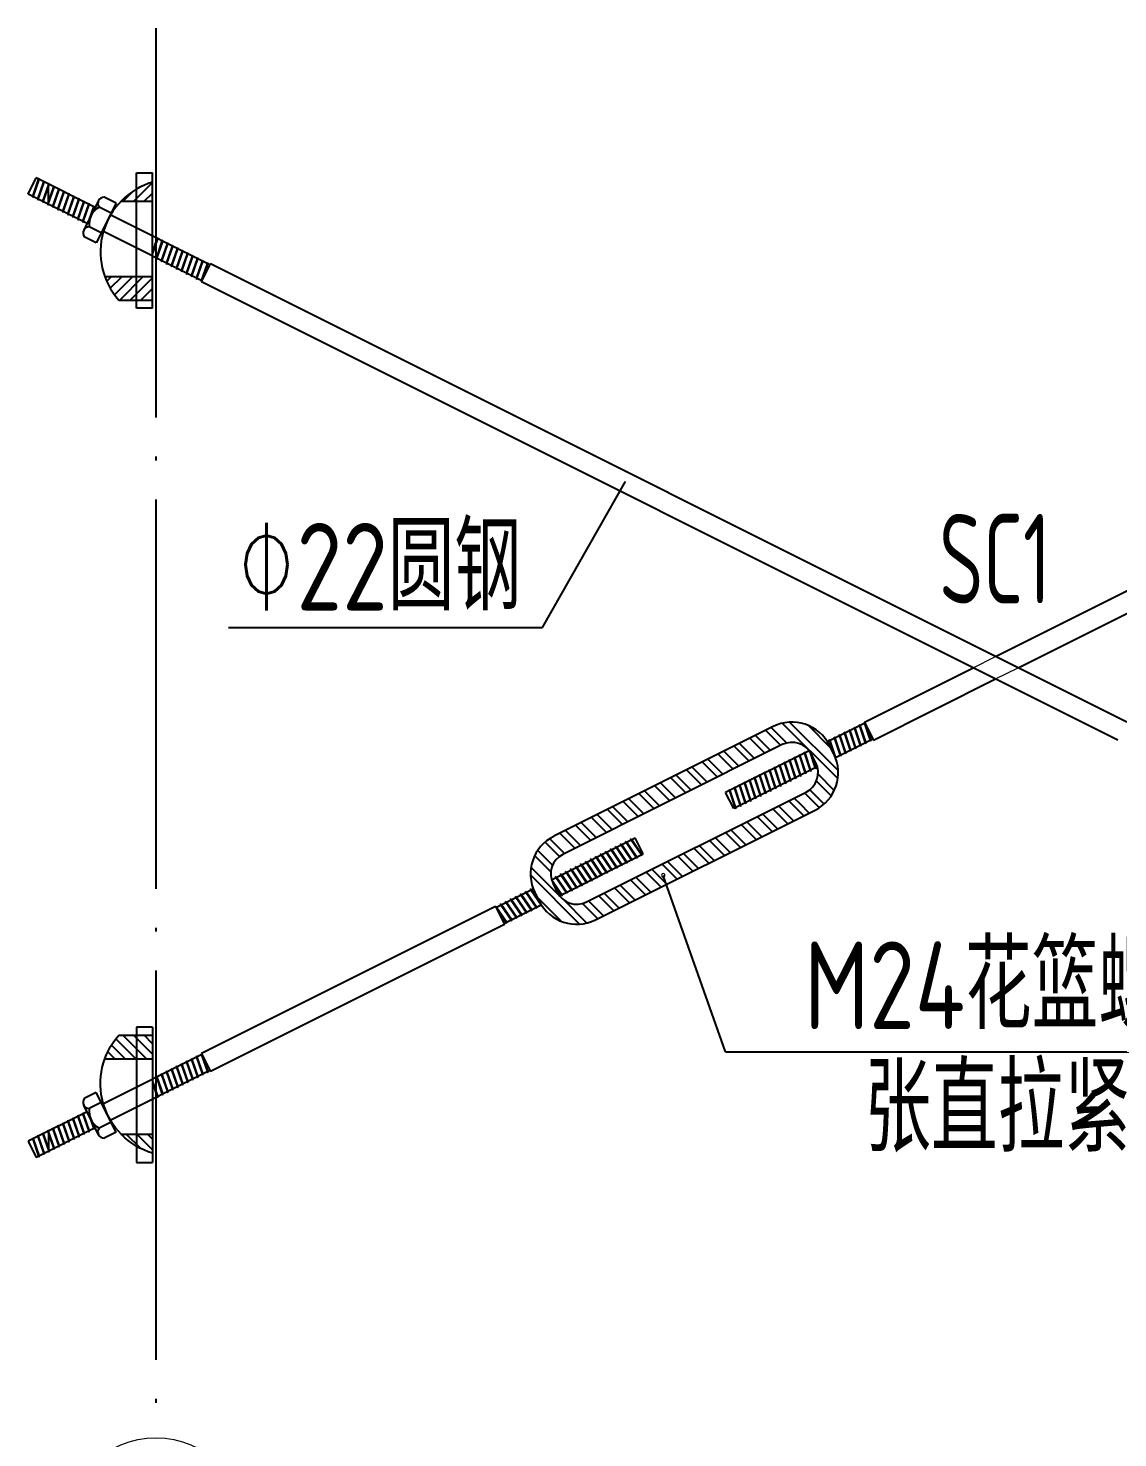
# Model space of a CAD drawing. Extents: x 8844666 to 9156203, y 1662182 to 2655606.
# Drawn here: x 8918273 to 8923869, y 2090227 to 2097467 of the extents above; entities that cross this region are included whole.
import ezdxf
from ezdxf.enums import TextEntityAlignment as Align

# ---------------------------------------------------------------- set-up
doc = ezdxf.new("R2010")
doc.units = 0
doc.header["$LTSCALE"] = 1000
doc.header["$MEASUREMENT"] = 0
for name, pattern in [('CONTINUOUS1', [0]), ('DASHED', [0.75, 0.5, -0.25]), ('DOTE', [2.42, 2, -0.2, 0.02, -0.2])]:
    doc.linetypes.add(name, pattern=pattern)
for name, color, linetype in [('003_THICK', 7, 'CONTINUOUS1'), ('DOTE', 8, 'DOTE'), ('LAYER4', 4, 'CONTINUOUS'), ('PUB_TEXT', 7, 'CONTINUOUS'), ('THIN', 7, 'CONTINUOUS'), ('刚架', 2, 'CONTINUOUS'), ('填充', 8, 'CONTINUOUS'), ('支撑', 4, 'CONTINUOUS'), ('板', 4, 'CONTINUOUS')]:
    doc.layers.add(name, color=color, linetype=linetype)
doc.layers.add('Z-详图标注', color=3, linetype='CONTINUOUS', lineweight=18)
doc.layers.add('标注', color=4, linetype='CONTINUOUS', lineweight=20)
doc.styles.add('TSSD_DIMENSION', font='atssdeng.shx', dxfattribs={"width": 0.7, "bigfont": 'atssdchn.shx'})
doc.styles.add('TSSD_Label', font='Tssdeng.shx', dxfattribs={"width": 0.7, "bigfont": 'hztxt.shx'})

# ---------------------------------------------------------------- blocks, each defined once
blk = doc.blocks.new('*X18')
at = {"layer": '填充', "linetype": 'Continuous'}
for p, q in [((15636226.4, -855728), (15636155, -855656.6)), ((15636253.1, -855712.5), (15636179.3, -855638.7)), ((15636183.7, -855804.6), (15636103.4, -855724.3)), ((15636192.3, -855771.1), (15636118.8, -855697.6)), ((15636328.2, -856068.5), (15636082.4, -855822.6)), ((15636227.1, -855925.2), (15636084.7, -855782.8)), ((15636235.7, -856053.1), (15636115.4, -855932.7)), ((15636364.4, -856062.4), (15636245, -855943.1)), ((15636420, -856040.9), (15636342.9, -855963.8)), ((15636448.1, -856026.8), (15636372.6, -855951.3))]:
    blk.add_line(p, q, dxfattribs=at)
blk = doc.blocks.new('*X19')
at = {"layer": '填充', "linetype": 'Continuous'}
for p, q in [((15637338.7, -855169.7), (15637263.2, -855094.3)), ((15637369, -855157.9), (15637291.4, -855080.2)), ((15637624.7, -855336.5), (15637347.6, -855059.3)), ((15637626.7, -855296.2), (15637384.6, -855054.1)), ((15637590.9, -855183.3), (15637477.5, -855069.9)), ((15637287.3, -855195.5), (15637275.3, -855183.5)), ((15637607.2, -855396.1), (15637526, -855314.8)), ((15637555.9, -855464.1), (15637484.4, -855392.6)), ((15637592.3, -855423.4), (15637517.8, -855348.9)), ((15637482.2, -855509.7), (15637438.3, -855465.8)), ((15637532, -855482.4), (15637458.2, -855408.6))]:
    blk.add_line(p, q, dxfattribs=at)
blk = doc.blocks.new('*X20')
at = {"layer": '填充', "linetype": 'Continuous'}
for p, q in [((15637179.6, -855249.3), (15637104.1, -855173.8)), ((15637207.7, -855235.2), (15637132.3, -855159.8)), ((15637259.1, -855209.5), (15637183.7, -855134.1)), ((15637275.3, -855183.5), (15637211.8, -855120)), ((15637020.5, -855328.8), (15636945, -855253.4)), ((15637048.6, -855314.8), (15636973.2, -855239.3)), ((15637100, -855289.1), (15637024.6, -855213.6)), ((15637128.2, -855275), (15637052.7, -855199.5)), ((15636889.5, -855394.3), (15636814.1, -855318.9)), ((15636941, -855368.6), (15636865.5, -855293.2)), ((15636969.1, -855354.6), (15636893.6, -855279.1)), ((15636730.4, -855473.9), (15636655, -855398.4)), ((15636781.9, -855448.2), (15636706.4, -855372.7)), ((15636810, -855434.1), (15636734.5, -855358.6)), ((15636861.4, -855408.4), (15636785.9, -855332.9)), ((15636622.8, -855527.7), (15636547.3, -855452.3)), ((15636650.9, -855513.7), (15636575.4, -855438.2)), ((15636702.3, -855487.9), (15636626.8, -855412.5)), ((15637454.1, -855523.8), (15637378.6, -855448.3)), ((15637438.3, -855465.8), (15637406.8, -855434.3)), ((15636463.7, -855607.3), (15636388.2, -855531.8)), ((15636491.8, -855593.2), (15636416.3, -855517.7)), ((15636543.2, -855567.5), (15636467.7, -855492)), ((15636571.3, -855553.4), (15636495.9, -855478)), ((15637295, -855603.3), (15637219.5, -855527.9)), ((15637323.1, -855589.3), (15637247.7, -855513.8)), ((15637374.5, -855563.6), (15637299.1, -855488.1)), ((15637402.7, -855549.5), (15637327.2, -855474)), ((15636304.6, -855686.8), (15636229.1, -855611.4)), ((15636332.7, -855672.8), (15636257.2, -855597.3)), ((15636384.1, -855647), (15636308.6, -855571.6)), ((15636412.2, -855633), (15636336.8, -855557.5)), ((15637135.9, -855682.9), (15637060.4, -855607.4)), ((15637164, -855668.8), (15637088.6, -855593.4)), ((15637215.4, -855643.1), (15637140, -855567.7)), ((15637243.6, -855629.1), (15637168.1, -855553.6)), ((15637004.9, -855748.4), (15636929.5, -855672.9)), ((15637056.3, -855722.7), (15636980.9, -855647.2)), ((15637084.5, -855708.6), (15637009, -855633.1)), ((15636845.8, -855827.9), (15636770.4, -855752.5)), ((15636897.2, -855802.2), (15636821.8, -855726.7)), ((15636925.4, -855788.2), (15636849.9, -855712.7)), ((15636976.8, -855762.4), (15636901.3, -855687)), ((15636738.2, -855881.8), (15636662.7, -855806.3)), ((15636766.3, -855867.7), (15636690.8, -855792.2)), ((15636817.7, -855842), (15636742.2, -855766.5)), ((15636579.1, -855961.3), (15636503.6, -855885.8)), ((15636607.2, -855947.3), (15636531.7, -855871.8)), ((15636658.6, -855921.5), (15636583.1, -855846.1)), ((15636686.7, -855907.5), (15636611.3, -855832)), ((15636499.5, -856001.1), (15636424, -855925.6)), ((15636527.6, -855987), (15636452.2, -855911.6))]:
    blk.add_line(p, q, dxfattribs=at)
blk = doc.blocks.new('A$C3B5F1999')
at = {"layer": '板', "lineweight": -3}
h = blk.add_hatch(dxfattribs=at)
h.set_pattern_fill('ANSI31', color=256, scale=11.25, style=0)
h.set_pattern_definition([(225, (1544786.093, 1161578.04), (25.25697034, -25.25697034), [])])
h.paths.add_polyline_path([(227.3, 494.1, 0.095394), (160.5, 606.6), (0, 606.6), (0, 494.1)])
h.paths.add_polyline_path([(0, 135.7), (0, 44.9, 0.128822), (150.1, 135.7)])
for p, q in [((0, 645.3), (76.8, 645.3)), ((0, 645.3), (0, 0)), ((160.5, 606.6), (0, 606.6)), ((160.5, 606.6), (0, 606.6)), ((76.8, 645.3), (76.8, 0)), ((227.3, 494.1), (0, 494.1)), ((150.1, 135.7), (0, 135.7)), ((76.8, 0), (0, 0))]:
    blk.add_line(p, q, dxfattribs=at)
blk.add_arc((-98.2, 376.8), 346.1, 286.4909, 41.61835, dxfattribs=at)

msp = doc.modelspace()

# ---------------------------------------------------------------- linework, layer by layer
at = {"layer": '003_THICK'}
for p, q in [((8918724.7, 2096568.1), (8918623, 2096364.8)), ((8918724.7, 2091797), (8918623, 2092000.3))]:
    msp.add_line(p, q, dxfattribs=at)
at = {"layer": 'DOTE'}
msp.add_line((8918929.1, 2097466.8), (8918929.1, 2090227.2), dxfattribs=at)
at = {"layer": 'LAYER4'}
for p, q in [((8922099.8, 2093880), (8920972.4, 2093316.3)), ((8922146.1, 2093787.4), (8921018.7, 2093223.7)), ((8922318.3, 2093693.7), (8922296.5, 2093737.2)), ((8922410.9, 2093740), (8922389.1, 2093783.5)), ((8921140.8, 2092979.6), (8922268.2, 2093543.2)), ((8921187.1, 2092887), (8922314.5, 2093450.7)), ((8920968.6, 2093073.3), (8920990.4, 2093029.7)), ((8920876, 2093027), (8920897.8, 2092983.4))]:
    msp.add_line(p, q, dxfattribs=at)
for centre, major_axis, start_param, end_param in [((8922196.2, 2093687.1), (-215.6, 0.3), 3.606601, 5.177398), ((8922196.2, 2093687.1), (-112.1, 0.6), 3.610884, 5.18168), ((8922218, 2093643.5), (-215.6, 0.5), 2.036922, 3.607718), ((8922218, 2093643.5), (112.1, 0.6), -1.112191, 0.458605), ((8921068.9, 2093123.4), (-215.6, 0.1), -1.106721, 0.464075), ((8921068.9, 2093123.4), (112.1, 0.9), 2.026718, 3.597514), ((8921090.7, 2093079.9), (-112.1, 1.5), 0.477025, 2.047821), ((8921090.7, 2093079.9), (-215.6, 0.3), 0.465009, 2.035805)]:
    msp.add_ellipse(centre, major_axis=major_axis, ratio=1, start_param=start_param, end_param=end_param, dxfattribs=at)
at = {"layer": 'PUB_TEXT'}
for p, q in [((8920915.4, 2094389.5), (8921341.6, 2095138.7)), ((8919301.7, 2094389.5), (8920915.4, 2094389.5)), ((8921854.1, 2092208.9), (8921534.6, 2093115.9)), ((8921854.1, 2092208.9), (8924629.1, 2092208.9))]:
    msp.add_line(p, q, dxfattribs=at)
at = {"layer": '刚架', "color": 5, "linetype": 'DASHED'}
for p, q in [((8918377, 2096563.4), (8918377, 2096666.3)), ((8918377, 2091801.7), (8918377, 2091698.8))]:
    msp.add_line(p, q, dxfattribs=at)
at = {"layer": '支撑', "linetype": 'Continuous'}
for p, q in [((8918273.4, 2096615.2), (8918314.6, 2096697.5)), ((8918617.3, 2096546.1), (8918314.6, 2096697.5)), ((8918576.1, 2096463.9), (8918273.4, 2096615.2)), ((8918634.8, 2096581.3), (8918558.6, 2096428.7)), ((8918699.2, 2096517.3), (8918637.5, 2096548.1)), ((8918724.7, 2096568.1), (8918662.9, 2096599)), ((8919206.8, 2096251.4), (8918694.4, 2096507.6)), ((8918648.4, 2096415.6), (8918586.7, 2096446.5)), ((8919165.7, 2096169.1), (8918653.3, 2096425.3)), ((8918623, 2096364.8), (8918561.3, 2096395.6)), ((8919163.1, 2096163.9), (8919209.4, 2096256.5)), ((8923915.6, 2093903.4), (8919209.4, 2096256.5)), ((8923241.6, 2094240.4), (8927273.8, 2096256.5)), ((8923869.3, 2093810.9), (8919163.1, 2096163.9)), ((8923357.3, 2094182.5), (8927320.1, 2096163.9)), ((8922567.6, 2093903.4), (8923125.9, 2094182.5)), ((8922613.9, 2093810.9), (8923241.6, 2094124.7)), ((8922570.2, 2093898.3), (8922378.5, 2093802.4)), ((8922567.6, 2093903.4), (8922613.9, 2093810.9)), ((8922611.3, 2093816), (8922419.6, 2093720.1)), ((8922285, 2093755.7), (8921855.3, 2093540.8)), ((8922326.1, 2093673.4), (8921896.5, 2093458.6)), ((8921896.5, 2093458.6), (8921855.3, 2093540.8)), ((8920960.8, 2093093.6), (8921390.4, 2093308.4)), ((8921431.6, 2093226.1), (8921390.4, 2093308.4)), ((8921001.9, 2093011.3), (8921431.6, 2093226.1)), ((8920675.6, 2092951), (8920867.3, 2093046.8)), ((8920673, 2092956.1), (8919163.1, 2092201.2)), ((8920673, 2092956.1), (8920719.3, 2092863.5)), ((8920716.7, 2092868.7), (8920908.5, 2092964.6)), ((8920719.3, 2092863.5), (8919209.4, 2092108.6)), ((8919163.1, 2092201.2), (8919209.4, 2092108.6)), ((8919165.7, 2092196), (8918653.3, 2091939.8)), ((8919206.8, 2092113.7), (8918694.4, 2091857.5)), ((8918623, 2092000.3), (8918561.3, 2091969.5)), ((8918634.8, 2091783.8), (8918558.6, 2091936.4)), ((8918648.4, 2091949.5), (8918586.7, 2091918.6)), ((8918576.1, 2091901.2), (8918273.4, 2091749.9)), ((8918699.2, 2091847.8), (8918637.5, 2091817)), ((8918617.3, 2091818.9), (8918314.6, 2091667.6)), ((8918724.7, 2091797), (8918662.9, 2091766.1)), ((8918273.4, 2091749.9), (8918314.6, 2091667.6))]:
    msp.add_line(p, q, dxfattribs=at)
for centre, major_axis, start_param, end_param in [((8918688.2, 2096459.3), (102.1, 6), 2.029825, 3.209045), ((8918663.5, 2096566.9), (-32, 1.4), -1.511964, 0.671288), ((8918587.2, 2096414.4), (32, 0.5), 1.570208, 3.75346), ((8918587.2, 2091950.7), (-32, 0.5), -0.613005, 1.570247), ((8918688.2, 2091905.8), (-102.1, 6), -0.067509, 1.111712), ((8918663.5, 2091798.2), (32, 1.6), 2.463185, 4.646437)]:
    msp.add_ellipse(centre, major_axis=major_axis, ratio=1, start_param=start_param, end_param=end_param, dxfattribs=at)
at = {"layer": '标注', "linetype": 'Continuous'}
for p, q in [((8918295.8, 2096604), (8918325.5, 2096692)), ((8918296.6, 2096597.2), (8918330, 2096696.2)), ((8918301, 2096601.4), (8918330.7, 2096689.4)), ((8918330, 2096696.2), (8918325.5, 2096692)), ((8918330.7, 2096689.4), (8918330, 2096696.2)), ((8918321.5, 2096591.1), (8918351.3, 2096679.1)), ((8918322.3, 2096584.3), (8918355.7, 2096683.3)), ((8918326.7, 2096588.5), (8918356.5, 2096676.5)), ((8918347.3, 2096578.3), (8918377, 2096666.3)), ((8918348, 2096571.5), (8918381.4, 2096670.5)), ((8918355.7, 2096683.3), (8918351.3, 2096679.1)), ((8918352.5, 2096575.7), (8918382.2, 2096663.7)), ((8918356.5, 2096676.5), (8918355.7, 2096683.3)), ((8918373, 2096565.4), (8918402.7, 2096653.4)), ((8918373.7, 2096558.6), (8918407.1, 2096657.6)), ((8918381.4, 2096670.5), (8918377, 2096666.3)), ((8918378.2, 2096562.8), (8918407.9, 2096650.8)), ((8918382.2, 2096663.7), (8918381.4, 2096670.5)), ((8918398.7, 2096552.6), (8918428.4, 2096640.6)), ((8918399.4, 2096545.8), (8918432.9, 2096644.8)), ((8918407.1, 2096657.6), (8918402.7, 2096653.4)), ((8918403.9, 2096550), (8918433.6, 2096638)), ((8918407.9, 2096650.8), (8918407.1, 2096657.6)), ((8918424.4, 2096539.7), (8918454.1, 2096627.7)), ((8918425.1, 2096532.9), (8918458.6, 2096631.9)), ((8918432.9, 2096644.8), (8918428.4, 2096640.6)), ((8918429.6, 2096537.1), (8918459.3, 2096625.1)), ((8918433.6, 2096638), (8918432.9, 2096644.8)), ((8918450.1, 2096526.9), (8918479.8, 2096614.9)), ((8918450.9, 2096520.1), (8918484.3, 2096619.1)), ((8918458.6, 2096631.9), (8918454.1, 2096627.7)), ((8918459.3, 2096625.1), (8918458.6, 2096631.9)), ((8918484.3, 2096619.1), (8918479.8, 2096614.9)), ((8918485, 2096612.3), (8918484.3, 2096619.1)), ((8918295.8, 2096604), (8918296.6, 2096597.2)), ((8918301, 2096601.4), (8918296.6, 2096597.2)), ((8918321.5, 2096591.1), (8918322.3, 2096584.3)), ((8918326.7, 2096588.5), (8918322.3, 2096584.3)), ((8918347.3, 2096578.3), (8918348, 2096571.5)), ((8918352.5, 2096575.7), (8918348, 2096571.5)), ((8918373, 2096565.4), (8918373.7, 2096558.6)), ((8918378.2, 2096562.8), (8918373.7, 2096558.6)), ((8918398.7, 2096552.6), (8918399.4, 2096545.8)), ((8918403.9, 2096550), (8918399.4, 2096545.8)), ((8918455.3, 2096524.3), (8918485, 2096612.3)), ((8918475.8, 2096514), (8918505.6, 2096602)), ((8918476.6, 2096507.2), (8918510, 2096606.2)), ((8918481, 2096511.4), (8918510.7, 2096599.4)), ((8918501.6, 2096501.1), (8918531.3, 2096589.1)), ((8918502.3, 2096494.3), (8918535.7, 2096593.3)), ((8918510, 2096606.2), (8918505.6, 2096602)), ((8918506.7, 2096498.5), (8918536.5, 2096586.5)), ((8918510.7, 2096599.4), (8918510, 2096606.2)), ((8918527.3, 2096488.3), (8918557, 2096576.3)), ((8918528, 2096481.5), (8918561.4, 2096580.5)), ((8918535.7, 2096593.3), (8918531.3, 2096589.1)), ((8918532.5, 2096485.7), (8918562.2, 2096573.7)), ((8918536.5, 2096586.5), (8918535.7, 2096593.3)), ((8918553, 2096475.4), (8918582.7, 2096563.4)), ((8918553.7, 2096468.6), (8918587.1, 2096567.6)), ((8918561.4, 2096580.5), (8918557, 2096576.3)), ((8918558.2, 2096472.8), (8918587.9, 2096560.8)), ((8918562.2, 2096573.7), (8918561.4, 2096580.5)), ((8918587.1, 2096567.6), (8918582.7, 2096563.4)), ((8918585.4, 2096482.5), (8918608.4, 2096550.6)), ((8918587.9, 2096560.8), (8918587.1, 2096567.6)), ((8918594.8, 2096501.2), (8918612.9, 2096554.8)), ((8918604.1, 2096519.9), (8918613.6, 2096548)), ((8918612.9, 2096554.8), (8918608.4, 2096550.6)), ((8918613.6, 2096548), (8918612.9, 2096554.8)), ((8918424.4, 2096539.7), (8918425.1, 2096532.9)), ((8918429.6, 2096537.1), (8918425.1, 2096532.9)), ((8918450.1, 2096526.9), (8918450.9, 2096520.1)), ((8918455.3, 2096524.3), (8918450.9, 2096520.1)), ((8918475.8, 2096514), (8918476.6, 2096507.2)), ((8918481, 2096511.4), (8918476.6, 2096507.2)), ((8918501.6, 2096501.1), (8918502.3, 2096494.3)), ((8918506.7, 2096498.5), (8918502.3, 2096494.3)), ((8918527.3, 2096488.3), (8918528, 2096481.5)), ((8918532.5, 2096485.7), (8918528, 2096481.5)), ((8918553, 2096475.4), (8918553.7, 2096468.6)), ((8918558.2, 2096472.8), (8918553.7, 2096468.6)), ((8918911.8, 2096310), (8918939.4, 2096391.5)), ((8918911.8, 2096319), (8918934.9, 2096387.3)), ((8918911.8, 2096301), (8918940.1, 2096384.7)), ((8918930.9, 2096286.5), (8918960.6, 2096374.5)), ((8918931.7, 2096279.7), (8918965.1, 2096378.7)), ((8918939.4, 2096391.5), (8918934.9, 2096387.3)), ((8918936.1, 2096283.9), (8918965.8, 2096371.9)), ((8918940.1, 2096384.7), (8918939.4, 2096391.5)), ((8918956.6, 2096273.6), (8918986.4, 2096361.6)), ((8918957.4, 2096266.8), (8918990.8, 2096365.8)), ((8918965.1, 2096378.7), (8918960.6, 2096374.5)), ((8918961.8, 2096271), (8918991.5, 2096359)), ((8918965.8, 2096371.9), (8918965.1, 2096378.7)), ((8918982.4, 2096260.7), (8919012.1, 2096348.7)), ((8918983.1, 2096253.9), (8919016.5, 2096352.9)), ((8918990.8, 2096365.8), (8918986.4, 2096361.6)), ((8918987.5, 2096258.1), (8919017.3, 2096346.1)), ((8918991.5, 2096359), (8918990.8, 2096365.8)), ((8919008.1, 2096247.9), (8919037.8, 2096335.9)), ((8919008.8, 2096241.1), (8919042.2, 2096340.1)), ((8919016.5, 2096352.9), (8919012.1, 2096348.7)), ((8919013.3, 2096245.3), (8919043, 2096333.3)), ((8919017.3, 2096346.1), (8919016.5, 2096352.9)), ((8919034.5, 2096228.2), (8919068, 2096327.2)), ((8919042.2, 2096340.1), (8919037.8, 2096335.9)), ((8919043, 2096333.3), (8919042.2, 2096340.1)), ((8919068, 2096327.2), (8919063.5, 2096323)), ((8919068.7, 2096320.4), (8919068, 2096327.2)), ((8918930.9, 2096286.5), (8918931.7, 2096279.7)), ((8918936.1, 2096283.9), (8918931.7, 2096279.7)), ((8918956.6, 2096273.6), (8918957.4, 2096266.8)), ((8918961.8, 2096271), (8918957.4, 2096266.8)), ((8918982.4, 2096260.7), (8918983.1, 2096253.9)), ((8918987.5, 2096258.1), (8918983.1, 2096253.9)), ((8919033.8, 2096235), (8919063.5, 2096323)), ((8919039, 2096232.4), (8919068.7, 2096320.4)), ((8919059.5, 2096222.2), (8919089.2, 2096310.2)), ((8919060.2, 2096215.4), (8919093.7, 2096314.4)), ((8919064.7, 2096219.6), (8919094.4, 2096307.6)), ((8919085.2, 2096209.3), (8919114.9, 2096297.3)), ((8919086, 2096202.5), (8919119.4, 2096301.5)), ((8919093.7, 2096314.4), (8919089.2, 2096310.2)), ((8919090.4, 2096206.7), (8919120.1, 2096294.7)), ((8919094.4, 2096307.6), (8919093.7, 2096314.4)), ((8919110.9, 2096196.5), (8919140.6, 2096284.5)), ((8919111.7, 2096189.7), (8919145.1, 2096288.7)), ((8919119.4, 2096301.5), (8919114.9, 2096297.3)), ((8919116.1, 2096193.9), (8919145.8, 2096281.9)), ((8919120.1, 2096294.7), (8919119.4, 2096301.5)), ((8919136.6, 2096183.6), (8919166.4, 2096271.6)), ((8919137.4, 2096176.8), (8919170.8, 2096275.8)), ((8919145.1, 2096288.7), (8919140.6, 2096284.5)), ((8919141.8, 2096181), (8919171.5, 2096269)), ((8919145.8, 2096281.9), (8919145.1, 2096288.7)), ((8919162.4, 2096170.7), (8919192.1, 2096258.7)), ((8919163.1, 2096163.9), (8919196.5, 2096262.9)), ((8919170.8, 2096275.8), (8919166.4, 2096271.6)), ((8919171.5, 2096269), (8919170.8, 2096275.8)), ((8919172.4, 2096182.6), (8919197.3, 2096256.1)), ((8919196.5, 2096262.9), (8919192.1, 2096258.7)), ((8919197.3, 2096256.1), (8919196.5, 2096262.9)), ((8919209.4, 2096256.5), (8919204.2, 2096252.7)), ((8919008.1, 2096247.9), (8919008.8, 2096241.1)), ((8919013.3, 2096245.3), (8919008.8, 2096241.1)), ((8919033.8, 2096235), (8919034.5, 2096228.2)), ((8919039, 2096232.4), (8919034.5, 2096228.2)), ((8919059.5, 2096222.2), (8919060.2, 2096215.4)), ((8919064.7, 2096219.6), (8919060.2, 2096215.4)), ((8919085.2, 2096209.3), (8919086, 2096202.5)), ((8919090.4, 2096206.7), (8919086, 2096202.5)), ((8919110.9, 2096196.5), (8919111.7, 2096189.7)), ((8919116.1, 2096193.9), (8919111.7, 2096189.7)), ((8919136.6, 2096183.6), (8919137.4, 2096176.8)), ((8919141.8, 2096181), (8919137.4, 2096176.8)), ((8919162.4, 2096170.7), (8919163.1, 2096163.9)), ((8922489.7, 2093858.1), (8922490.5, 2093864.9)), ((8922490.5, 2093864.9), (8922523.9, 2093765.9)), ((8922494.9, 2093860.7), (8922490.5, 2093864.9)), ((8922515.5, 2093870.9), (8922516.2, 2093877.7)), ((8922515.5, 2093870.9), (8922545.2, 2093782.9)), ((8922516.2, 2093877.7), (8922549.6, 2093778.7)), ((8922520.7, 2093873.5), (8922516.2, 2093877.7)), ((8922520.7, 2093873.5), (8922550.4, 2093785.5)), ((8922541.2, 2093883.8), (8922541.9, 2093890.6)), ((8922541.2, 2093883.8), (8922570.9, 2093795.8)), ((8922541.9, 2093890.6), (8922575.3, 2093791.6)), ((8922546.4, 2093886.4), (8922541.9, 2093890.6)), ((8922546.4, 2093886.4), (8922576.1, 2093798.4)), ((8922566.9, 2093896.6), (8922567.6, 2093903.4)), ((8922566.9, 2093896.6), (8922596.6, 2093808.6)), ((8922567.6, 2093903.4), (8922601.1, 2093804.4)), ((8922577, 2093884.7), (8922601.8, 2093811.2)), ((8922386.9, 2093806.6), (8922387.6, 2093813.4)), ((8922386.9, 2093806.6), (8922406.3, 2093749.2)), ((8922387.6, 2093813.4), (8922416.7, 2093727.4)), ((8922392.1, 2093809.2), (8922387.6, 2093813.4)), ((8922392.1, 2093809.2), (8922421.8, 2093721.2)), ((8922412.6, 2093819.5), (8922413.3, 2093826.3)), ((8922412.6, 2093819.5), (8922442.3, 2093731.5)), ((8922413.3, 2093826.3), (8922446.8, 2093727.3)), ((8922417.8, 2093822.1), (8922413.3, 2093826.3)), ((8922417.8, 2093822.1), (8922447.5, 2093734.1)), ((8922438.3, 2093832.3), (8922439.1, 2093839.1)), ((8922438.3, 2093832.3), (8922468, 2093744.3)), ((8922439.1, 2093839.1), (8922472.5, 2093740.1)), ((8922443.5, 2093834.9), (8922439.1, 2093839.1)), ((8922443.5, 2093834.9), (8922473.2, 2093746.9)), ((8922464, 2093845.2), (8922464.8, 2093852)), ((8922464, 2093845.2), (8922493.7, 2093757.2)), ((8922464.8, 2093852), (8922498.2, 2093753)), ((8922469.2, 2093847.8), (8922464.8, 2093852)), ((8922469.2, 2093847.8), (8922498.9, 2093759.8)), ((8922489.7, 2093858.1), (8922519.5, 2093770.1)), ((8922494.9, 2093860.7), (8922524.7, 2093772.7)), ((8922575.3, 2093791.6), (8922570.9, 2093795.8)), ((8922576.1, 2093798.4), (8922575.3, 2093791.6)), ((8922601.1, 2093804.4), (8922596.6, 2093808.6)), ((8922601.8, 2093811.2), (8922601.1, 2093804.4)), ((8922613.9, 2093810.9), (8922608.8, 2093814.7)), ((8922206.9, 2093716.6), (8922207.6, 2093723.4)), ((8922212.1, 2093719.2), (8922207.6, 2093723.4)), ((8922207.6, 2093723.4), (8922241.1, 2093624.4)), ((8922212.1, 2093719.2), (8922241.8, 2093631.2)), ((8922232.6, 2093729.5), (8922233.3, 2093736.3)), ((8922232.6, 2093729.5), (8922262.3, 2093641.5)), ((8922237.8, 2093732.1), (8922233.3, 2093736.3)), ((8922233.3, 2093736.3), (8922266.8, 2093637.3)), ((8922237.8, 2093732.1), (8922267.5, 2093644.1)), ((8922258.3, 2093742.3), (8922259.1, 2093749.1)), ((8922258.3, 2093742.3), (8922288, 2093654.3)), ((8922263.5, 2093744.9), (8922259.1, 2093749.1)), ((8922259.1, 2093749.1), (8922292.5, 2093650.1)), ((8922263.5, 2093744.9), (8922293.2, 2093656.9)), ((8922284, 2093755.2), (8922284.2, 2093756.7)), ((8922284, 2093755.2), (8922313.7, 2093667.2)), ((8922288.6, 2093750.7), (8922318.2, 2093663)), ((8922295.4, 2093739.4), (8922318.9, 2093669.8)), ((8922421.8, 2093721.2), (8922421.2, 2093715.8)), ((8922446.8, 2093727.3), (8922442.3, 2093731.5)), ((8922447.5, 2093734.1), (8922446.8, 2093727.3)), ((8922472.5, 2093740.1), (8922468, 2093744.3)), ((8922473.2, 2093746.9), (8922472.5, 2093740.1)), ((8922498.2, 2093753), (8922493.7, 2093757.2)), ((8922498.9, 2093759.8), (8922498.2, 2093753)), ((8922523.9, 2093765.9), (8922519.5, 2093770.1)), ((8922524.7, 2093772.7), (8922523.9, 2093765.9)), ((8922549.6, 2093778.7), (8922545.2, 2093782.9)), ((8922550.4, 2093785.5), (8922549.6, 2093778.7)), ((8922052.6, 2093639.5), (8922053.3, 2093646.3)), ((8922057.8, 2093642.1), (8922053.3, 2093646.3)), ((8922053.3, 2093646.3), (8922086.8, 2093547.3)), ((8922078.3, 2093652.3), (8922079.1, 2093659.1)), ((8922078.3, 2093652.3), (8922108, 2093564.3)), ((8922083.5, 2093654.9), (8922079.1, 2093659.1)), ((8922079.1, 2093659.1), (8922112.5, 2093560.1)), ((8922083.5, 2093654.9), (8922113.2, 2093566.9)), ((8922104, 2093665.2), (8922104.8, 2093672)), ((8922104, 2093665.2), (8922133.7, 2093577.2)), ((8922109.2, 2093667.8), (8922104.8, 2093672)), ((8922104.8, 2093672), (8922138.2, 2093573)), ((8922109.2, 2093667.8), (8922138.9, 2093579.8)), ((8922129.7, 2093678.1), (8922130.5, 2093684.9)), ((8922129.7, 2093678.1), (8922159.5, 2093590.1)), ((8922134.9, 2093680.6), (8922130.5, 2093684.9)), ((8922130.5, 2093684.9), (8922163.9, 2093585.8)), ((8922134.9, 2093680.6), (8922164.6, 2093592.6)), ((8922155.5, 2093690.9), (8922156.2, 2093697.7)), ((8922155.5, 2093690.9), (8922185.2, 2093602.9)), ((8922160.6, 2093693.5), (8922156.2, 2093697.7)), ((8922156.2, 2093697.7), (8922189.6, 2093598.7)), ((8922160.6, 2093693.5), (8922190.4, 2093605.5)), ((8922181.2, 2093703.8), (8922181.9, 2093710.6)), ((8922181.2, 2093703.8), (8922210.9, 2093615.8)), ((8922186.4, 2093706.4), (8922181.9, 2093710.6)), ((8922181.9, 2093710.6), (8922215.3, 2093611.6)), ((8922186.4, 2093706.4), (8922216.1, 2093618.4)), ((8922206.9, 2093716.6), (8922236.6, 2093628.6)), ((8922292.5, 2093650.1), (8922288, 2093654.3)), ((8922293.2, 2093656.9), (8922292.5, 2093650.1)), ((8922318.2, 2093663), (8922313.7, 2093667.2)), ((8922318.9, 2093669.8), (8922318.2, 2093663)), ((8921924, 2093575.2), (8921924.8, 2093582)), ((8921924, 2093575.2), (8921953.7, 2093487.2)), ((8921929.2, 2093577.8), (8921924.8, 2093582)), ((8921924.8, 2093582), (8921958.2, 2093483)), ((8921929.2, 2093577.8), (8921958.9, 2093489.8)), ((8921949.7, 2093588.1), (8921950.5, 2093594.8)), ((8921949.7, 2093588.1), (8921979.5, 2093500)), ((8921954.9, 2093590.6), (8921950.5, 2093594.8)), ((8921950.5, 2093594.8), (8921983.9, 2093495.8)), ((8921954.9, 2093590.6), (8921984.6, 2093502.6)), ((8921975.5, 2093600.9), (8921976.2, 2093607.7)), ((8921975.5, 2093600.9), (8922005.2, 2093512.9)), ((8921980.6, 2093603.5), (8921976.2, 2093607.7)), ((8921976.2, 2093607.7), (8922009.6, 2093508.7)), ((8921980.6, 2093603.5), (8922010.4, 2093515.5)), ((8922001.2, 2093613.8), (8922001.9, 2093620.6)), ((8922001.2, 2093613.8), (8922030.9, 2093525.8)), ((8922006.4, 2093616.4), (8922001.9, 2093620.6)), ((8922001.9, 2093620.6), (8922035.3, 2093521.6)), ((8922006.4, 2093616.4), (8922036.1, 2093528.4)), ((8922026.9, 2093626.6), (8922027.6, 2093633.4)), ((8922026.9, 2093626.6), (8922056.6, 2093538.6)), ((8922032.1, 2093629.2), (8922027.6, 2093633.4)), ((8922027.6, 2093633.4), (8922061.1, 2093534.4)), ((8922032.1, 2093629.2), (8922061.8, 2093541.2)), ((8922052.6, 2093639.5), (8922082.3, 2093551.5)), ((8922057.8, 2093642.1), (8922087.5, 2093554.1)), ((8922138.2, 2093573), (8922133.7, 2093577.2)), ((8922138.9, 2093579.8), (8922138.2, 2093573)), ((8922163.9, 2093585.8), (8922159.5, 2093590.1)), ((8922164.6, 2093592.6), (8922163.9, 2093585.8)), ((8922189.6, 2093598.7), (8922185.2, 2093602.9)), ((8922190.4, 2093605.5), (8922189.6, 2093598.7)), ((8922215.3, 2093611.6), (8922210.9, 2093615.8)), ((8922216.1, 2093618.4), (8922215.3, 2093611.6)), ((8922241.1, 2093624.4), (8922236.6, 2093628.6)), ((8922241.8, 2093631.2), (8922241.1, 2093624.4)), ((8922266.8, 2093637.3), (8922262.3, 2093641.5)), ((8922267.5, 2093644.1), (8922266.8, 2093637.3)), ((8921872.6, 2093549.5), (8921873.3, 2093556.3)), ((8921872.6, 2093549.5), (8921902.3, 2093461.5)), ((8921877.8, 2093552.1), (8921873.3, 2093556.3)), ((8921873.3, 2093556.3), (8921906.8, 2093457.3)), ((8921877.8, 2093552.1), (8921907.5, 2093464.1)), ((8921898.3, 2093562.3), (8921899, 2093569.1)), ((8921898.3, 2093562.3), (8921928, 2093474.3)), ((8921903.5, 2093564.9), (8921899, 2093569.1)), ((8921899, 2093569.1), (8921932.5, 2093470.1)), ((8921903.5, 2093564.9), (8921933.2, 2093476.9)), ((8921984.6, 2093502.6), (8921983.9, 2093495.8)), ((8922009.6, 2093508.7), (8922005.2, 2093512.9)), ((8922010.4, 2093515.5), (8922009.6, 2093508.7)), ((8922035.3, 2093521.6), (8922030.9, 2093525.8)), ((8922036.1, 2093528.4), (8922035.3, 2093521.6)), ((8922061.1, 2093534.4), (8922056.6, 2093538.6)), ((8922061.8, 2093541.2), (8922061.1, 2093534.4)), ((8922086.8, 2093547.3), (8922082.3, 2093551.5)), ((8922087.5, 2093554.1), (8922086.8, 2093547.3)), ((8922112.5, 2093560.1), (8922108, 2093564.3)), ((8922113.2, 2093566.9), (8922112.5, 2093560.1)), ((8921906.8, 2093457.3), (8921902.3, 2093461.5)), ((8921907.5, 2093464.1), (8921906.8, 2093457.3)), ((8921932.5, 2093470.1), (8921928, 2093474.3)), ((8921933.2, 2093476.9), (8921932.5, 2093470.1)), ((8921958.2, 2093483), (8921953.7, 2093487.2)), ((8921958.9, 2093489.8), (8921958.2, 2093483)), ((8921983.9, 2093495.8), (8921979.5, 2093500)), ((8921341.6, 2093290.4), (8921400.7, 2093204.3)), ((8921342.3, 2093284.3), (8921341.6, 2093290.4)), ((8921347.5, 2093286.9), (8921341.6, 2093290.4)), ((8921342.3, 2093284.3), (8921394.8, 2093207.7)), ((8921347.5, 2093286.9), (8921400, 2093210.3)), ((8921367.3, 2093303.3), (8921426.4, 2093217.1)), ((8921373.2, 2093299.8), (8921367.3, 2093303.3)), ((8921368, 2093297.2), (8921367.3, 2093303.3)), ((8921368, 2093297.2), (8921420.6, 2093220.6)), ((8921373.2, 2093299.8), (8921425.7, 2093223.2)), ((8921187.3, 2093213.3), (8921246.4, 2093127.1)), ((8921193.2, 2093209.8), (8921187.3, 2093213.3)), ((8921188, 2093207.2), (8921187.3, 2093213.3)), ((8921213, 2093226.1), (8921272.1, 2093140)), ((8921218.9, 2093222.6), (8921213, 2093226.1)), ((8921213.7, 2093220), (8921213, 2093226.1)), ((8921213.7, 2093220), (8921266.3, 2093143.5)), ((8921218.9, 2093222.6), (8921271.5, 2093146.1)), ((8921238.7, 2093239), (8921297.9, 2093152.8)), ((8921244.6, 2093235.5), (8921238.7, 2093239)), ((8921239.4, 2093232.9), (8921238.7, 2093239)), ((8921239.4, 2093232.9), (8921292, 2093156.3)), ((8921244.6, 2093235.5), (8921297.2, 2093158.9)), ((8921264.4, 2093251.8), (8921323.6, 2093165.7)), ((8921270.3, 2093248.3), (8921264.4, 2093251.8)), ((8921265.1, 2093245.7), (8921264.4, 2093251.8)), ((8921265.1, 2093245.7), (8921317.7, 2093169.2)), ((8921270.3, 2093248.3), (8921322.9, 2093171.8)), ((8921290.1, 2093264.7), (8921349.3, 2093178.5)), ((8921296, 2093261.2), (8921290.1, 2093264.7)), ((8921290.8, 2093258.6), (8921290.1, 2093264.7)), ((8921290.8, 2093258.6), (8921343.4, 2093182)), ((8921296, 2093261.2), (8921348.6, 2093184.6)), ((8921315.9, 2093277.5), (8921375, 2093191.4)), ((8921316.5, 2093271.5), (8921315.9, 2093277.5)), ((8921321.7, 2093274.1), (8921315.9, 2093277.5)), ((8921316.5, 2093271.5), (8921369.1, 2093194.9)), ((8921321.7, 2093274.1), (8921374.3, 2093197.5)), ((8921420.6, 2093220.6), (8921426.4, 2093217.1)), ((8921426.4, 2093217.1), (8921425.7, 2093223.2)), ((8921058.7, 2093149), (8921117.9, 2093062.8)), ((8921064.6, 2093145.5), (8921058.7, 2093149)), ((8921059.4, 2093142.9), (8921058.7, 2093149)), ((8921059.4, 2093142.9), (8921112, 2093066.3)), ((8921064.6, 2093145.5), (8921117.2, 2093068.9)), ((8921084.4, 2093161.8), (8921143.6, 2093075.7)), ((8921090.3, 2093158.3), (8921084.4, 2093161.8)), ((8921085.1, 2093155.7), (8921084.4, 2093161.8)), ((8921085.1, 2093155.7), (8921137.7, 2093079.2)), ((8921090.3, 2093158.3), (8921142.9, 2093081.8)), ((8921110.1, 2093174.7), (8921169.3, 2093088.5)), ((8921110.8, 2093168.6), (8921110.1, 2093174.7)), ((8921116, 2093171.2), (8921110.1, 2093174.7)), ((8921110.8, 2093168.6), (8921163.4, 2093092)), ((8921116, 2093171.2), (8921168.6, 2093094.6)), ((8921135.9, 2093187.5), (8921195, 2093101.4)), ((8921136.5, 2093181.5), (8921135.9, 2093187.5)), ((8921141.7, 2093184.1), (8921135.9, 2093187.5)), ((8921136.5, 2093181.5), (8921189.1, 2093104.9)), ((8921141.7, 2093184.1), (8921194.3, 2093107.5)), ((8921161.6, 2093200.4), (8921220.7, 2093114.3)), ((8921167.5, 2093196.9), (8921161.6, 2093200.4)), ((8921162.3, 2093194.3), (8921161.6, 2093200.4)), ((8921162.3, 2093194.3), (8921214.8, 2093117.7)), ((8921167.5, 2093196.9), (8921220, 2093120.3)), ((8921188, 2093207.2), (8921240.5, 2093130.6)), ((8921193.2, 2093209.8), (8921245.7, 2093133.2)), ((8921266.3, 2093143.5), (8921272.1, 2093140)), ((8921272.1, 2093140), (8921271.5, 2093146.1)), ((8921292, 2093156.3), (8921297.9, 2093152.8)), ((8921297.9, 2093152.8), (8921297.2, 2093158.9)), ((8921317.7, 2093169.2), (8921323.6, 2093165.7)), ((8921323.6, 2093165.7), (8921322.9, 2093171.8)), ((8921343.4, 2093182), (8921349.3, 2093178.5)), ((8921349.3, 2093178.5), (8921348.6, 2093184.6)), ((8921369.1, 2093194.9), (8921375, 2093191.4)), ((8921375, 2093191.4), (8921374.3, 2093197.5)), ((8921394.8, 2093207.7), (8921400.7, 2093204.3)), ((8921400.7, 2093204.3), (8921400, 2093210.3)), ((8920961.7, 2093094), (8920960.5, 2093094.8)), ((8920961.7, 2093094), (8921014.3, 2093017.5)), ((8920962.6, 2093087.7), (8921015, 2093011.4)), ((8920967.5, 2093075.4), (8921009.1, 2093014.9)), ((8920981.6, 2093110.4), (8921040.7, 2093024.2)), ((8920987.4, 2093106.9), (8920981.6, 2093110.4)), ((8920982.3, 2093104.3), (8920981.6, 2093110.4)), ((8920982.3, 2093104.3), (8921034.8, 2093027.7)), ((8920987.4, 2093106.9), (8921040, 2093030.3)), ((8921007.3, 2093123.3), (8921066.4, 2093037.1)), ((8921013.2, 2093119.8), (8921007.3, 2093123.3)), ((8921008, 2093117.2), (8921007.3, 2093123.3)), ((8921008, 2093117.2), (8921060.5, 2093040.6)), ((8921013.2, 2093119.8), (8921065.7, 2093043.2)), ((8921033, 2093136.1), (8921092.1, 2093050)), ((8921038.9, 2093132.6), (8921033, 2093136.1)), ((8921033.7, 2093130), (8921033, 2093136.1)), ((8921033.7, 2093130), (8921086.3, 2093053.5)), ((8921038.9, 2093132.6), (8921091.5, 2093056)), ((8921112, 2093066.3), (8921117.9, 2093062.8)), ((8921117.9, 2093062.8), (8921117.2, 2093068.9)), ((8921137.7, 2093079.2), (8921143.6, 2093075.7)), ((8921143.6, 2093075.7), (8921142.9, 2093081.8)), ((8921163.4, 2093092), (8921169.3, 2093088.5)), ((8921169.3, 2093088.5), (8921168.6, 2093094.6)), ((8921189.1, 2093104.9), (8921195, 2093101.4)), ((8921195, 2093101.4), (8921194.3, 2093107.5)), ((8921214.8, 2093117.7), (8921220.7, 2093114.3)), ((8921220.7, 2093114.3), (8921220, 2093120.3)), ((8921240.5, 2093130.6), (8921246.4, 2093127.1)), ((8921246.4, 2093127.1), (8921245.7, 2093133.2)), ((8920750.8, 2092988.6), (8920750.1, 2092994.7)), ((8920756, 2092991.2), (8920750.1, 2092994.7)), ((8920750.1, 2092994.7), (8920809.3, 2092908.5)), ((8920776.5, 2093001.5), (8920775.8, 2093007.5)), ((8920781.7, 2093004), (8920775.8, 2093007.5)), ((8920775.8, 2093007.5), (8920835, 2092921.4)), ((8920776.5, 2093001.5), (8920829.1, 2092924.9)), ((8920781.7, 2093004), (8920834.3, 2092927.5)), ((8920802.3, 2093014.3), (8920801.6, 2093020.4)), ((8920807.4, 2093016.9), (8920801.6, 2093020.4)), ((8920801.6, 2093020.4), (8920860.7, 2092934.2)), ((8920802.3, 2093014.3), (8920854.8, 2092937.7)), ((8920807.4, 2093016.9), (8920860, 2092940.3)), ((8920828, 2093027.2), (8920827.3, 2093033.2)), ((8920833.2, 2093029.8), (8920827.3, 2093033.2)), ((8920827.3, 2093033.2), (8920886.4, 2092947.1)), ((8920828, 2093027.2), (8920880.5, 2092950.6)), ((8920833.2, 2093029.8), (8920885.7, 2092953.2)), ((8920853.7, 2093040), (8920853, 2093046.1)), ((8920858.9, 2093042.6), (8920853, 2093046.1)), ((8920853, 2093046.1), (8920904.4, 2092971.3)), ((8920853.7, 2093040), (8920906.3, 2092963.5)), ((8920858.9, 2093042.6), (8920893.2, 2092992.6)), ((8921009.1, 2093014.9), (8921015, 2093011.4)), ((8921015, 2093011.4), (8921014.3, 2093017.5)), ((8921034.8, 2093027.7), (8921040.7, 2093024.2)), ((8921040.7, 2093024.2), (8921040, 2093030.3)), ((8921060.5, 2093040.6), (8921066.4, 2093037.1)), ((8921066.4, 2093037.1), (8921065.7, 2093043.2)), ((8921086.3, 2093053.5), (8921092.1, 2093050)), ((8921092.1, 2093050), (8921091.5, 2093056)), ((8920678.9, 2092952.6), (8920673, 2092956.1)), ((8920673, 2092956.1), (8920732.1, 2092870)), ((8920678.9, 2092952.6), (8920731.4, 2092876)), ((8920682.3, 2092937.4), (8920726.3, 2092873.4)), ((8920704.6, 2092965.5), (8920698.7, 2092969)), ((8920699.4, 2092962.9), (8920698.7, 2092969)), ((8920698.7, 2092969), (8920757.8, 2092882.8)), ((8920699.4, 2092962.9), (8920752, 2092886.3)), ((8920704.6, 2092965.5), (8920757.2, 2092888.9)), ((8920730.3, 2092978.3), (8920724.4, 2092981.8)), ((8920725.1, 2092975.7), (8920724.4, 2092981.8)), ((8920724.4, 2092981.8), (8920783.6, 2092895.7)), ((8920725.1, 2092975.7), (8920777.7, 2092899.2)), ((8920730.3, 2092978.3), (8920782.9, 2092901.8)), ((8920750.8, 2092988.6), (8920803.4, 2092912)), ((8920756, 2092991.2), (8920808.6, 2092914.6)), ((8920829.1, 2092924.9), (8920835, 2092921.4)), ((8920835, 2092921.4), (8920834.3, 2092927.5)), ((8920854.8, 2092937.7), (8920860.7, 2092934.2)), ((8920860.7, 2092934.2), (8920860, 2092940.3)), ((8920880.5, 2092950.6), (8920886.4, 2092947.1)), ((8920886.4, 2092947.1), (8920885.7, 2092953.2)), ((8920906.3, 2092963.5), (8920911, 2092960.6)), ((8920719.3, 2092863.5), (8920719.3, 2092870)), ((8920726.3, 2092873.4), (8920732.1, 2092870)), ((8920732.1, 2092870), (8920731.4, 2092876)), ((8920752, 2092886.3), (8920757.8, 2092882.8)), ((8920757.8, 2092882.8), (8920757.2, 2092888.9)), ((8920777.7, 2092899.2), (8920783.6, 2092895.7)), ((8920783.6, 2092895.7), (8920782.9, 2092901.8)), ((8920803.4, 2092912), (8920809.3, 2092908.5)), ((8920809.3, 2092908.5), (8920808.6, 2092914.6)), ((8919162.4, 2092194.4), (8919163.1, 2092201.2)), ((8919163.1, 2092201.2), (8919196.5, 2092102.2)), ((8919033.8, 2092130.1), (8919034.5, 2092136.9)), ((8919033.8, 2092130.1), (8919063.5, 2092042.1)), ((8919034.5, 2092136.9), (8919068, 2092037.9)), ((8919039, 2092132.7), (8919034.5, 2092136.9)), ((8919039, 2092132.7), (8919068.7, 2092044.7)), ((8919059.5, 2092142.9), (8919060.2, 2092149.7)), ((8919059.5, 2092142.9), (8919089.2, 2092054.9)), ((8919060.2, 2092149.7), (8919093.7, 2092050.7)), ((8919064.7, 2092145.5), (8919060.2, 2092149.7)), ((8919064.7, 2092145.5), (8919094.4, 2092057.5)), ((8919085.2, 2092155.8), (8919086, 2092162.6)), ((8919085.2, 2092155.8), (8919114.9, 2092067.8)), ((8919086, 2092162.6), (8919119.4, 2092063.6)), ((8919090.4, 2092158.4), (8919086, 2092162.6)), ((8919090.4, 2092158.4), (8919120.1, 2092070.4)), ((8919110.9, 2092168.6), (8919111.7, 2092175.4)), ((8919110.9, 2092168.6), (8919140.6, 2092080.6)), ((8919111.7, 2092175.4), (8919145.1, 2092076.4)), ((8919116.1, 2092171.2), (8919111.7, 2092175.4)), ((8919116.1, 2092171.2), (8919145.8, 2092083.2)), ((8919136.6, 2092181.5), (8919137.4, 2092188.3)), ((8919136.6, 2092181.5), (8919166.4, 2092093.5)), ((8919137.4, 2092188.3), (8919170.8, 2092089.3)), ((8919141.8, 2092184.1), (8919137.4, 2092188.3)), ((8919141.8, 2092184.1), (8919171.5, 2092096.1)), ((8919162.4, 2092194.4), (8919192.1, 2092106.4)), ((8919172.4, 2092182.5), (8919197.3, 2092109)), ((8918911.8, 2092064.1), (8918940.1, 2091980.4)), ((8918911.8, 2092055.1), (8918939.4, 2091973.6)), ((8918930.9, 2092078.6), (8918931.7, 2092085.4)), ((8918930.9, 2092078.6), (8918960.6, 2091990.6)), ((8918931.7, 2092085.4), (8918965.1, 2091986.4)), ((8918936.1, 2092081.2), (8918931.7, 2092085.4)), ((8918936.1, 2092081.2), (8918965.8, 2091993.2)), ((8918956.6, 2092091.5), (8918957.4, 2092098.3)), ((8918956.6, 2092091.5), (8918986.4, 2092003.5)), ((8918957.4, 2092098.3), (8918990.8, 2091999.3)), ((8918961.8, 2092094.1), (8918957.4, 2092098.3)), ((8918961.8, 2092094.1), (8918991.5, 2092006.1)), ((8918982.4, 2092104.4), (8918983.1, 2092111.2)), ((8918982.4, 2092104.4), (8919012.1, 2092016.4)), ((8918983.1, 2092111.2), (8919016.5, 2092012.2)), ((8918987.5, 2092107), (8918983.1, 2092111.2)), ((8918987.5, 2092107), (8919017.3, 2092019)), ((8919008.1, 2092117.2), (8919008.8, 2092124)), ((8919008.1, 2092117.2), (8919037.8, 2092029.2)), ((8919008.8, 2092124), (8919042.2, 2092025)), ((8919013.3, 2092119.8), (8919008.8, 2092124)), ((8919013.3, 2092119.8), (8919043, 2092031.8)), ((8919093.7, 2092050.7), (8919089.2, 2092054.9)), ((8919094.4, 2092057.5), (8919093.7, 2092050.7)), ((8919119.4, 2092063.6), (8919114.9, 2092067.8)), ((8919120.1, 2092070.4), (8919119.4, 2092063.6)), ((8919145.1, 2092076.4), (8919140.6, 2092080.6)), ((8919145.8, 2092083.2), (8919145.1, 2092076.4)), ((8919170.8, 2092089.3), (8919166.4, 2092093.5)), ((8919171.5, 2092096.1), (8919170.8, 2092089.3)), ((8919196.5, 2092102.2), (8919192.1, 2092106.4)), ((8919197.3, 2092109), (8919196.5, 2092102.2)), ((8919209.4, 2092108.6), (8919204.2, 2092112.4)), ((8918911.8, 2092046.1), (8918934.9, 2091977.8)), ((8918940.1, 2091980.4), (8918939.4, 2091973.6)), ((8918965.1, 2091986.4), (8918960.6, 2091990.6)), ((8918965.8, 2091993.2), (8918965.1, 2091986.4)), ((8918990.8, 2091999.3), (8918986.4, 2092003.5)), ((8918991.5, 2092006.1), (8918990.8, 2091999.3)), ((8919016.5, 2092012.2), (8919012.1, 2092016.4)), ((8919017.3, 2092019), (8919016.5, 2092012.2)), ((8919042.2, 2092025), (8919037.8, 2092029.2)), ((8919043, 2092031.8), (8919042.2, 2092025)), ((8919068, 2092037.9), (8919063.5, 2092042.1)), ((8919068.7, 2092044.7), (8919068, 2092037.9)), ((8918939.4, 2091973.6), (8918934.9, 2091977.8)), ((8918450.1, 2091838.2), (8918450.9, 2091845)), ((8918450.1, 2091838.2), (8918479.8, 2091750.2)), ((8918450.9, 2091845), (8918484.3, 2091746)), ((8918455.3, 2091840.8), (8918450.9, 2091845)), ((8918455.3, 2091840.8), (8918485, 2091752.8)), ((8918475.8, 2091851.1), (8918476.6, 2091857.9)), ((8918475.8, 2091851.1), (8918505.6, 2091763.1)), ((8918476.6, 2091857.9), (8918510, 2091758.9)), ((8918481, 2091853.7), (8918476.6, 2091857.9)), ((8918481, 2091853.7), (8918510.7, 2091765.7)), ((8918501.6, 2091864), (8918502.3, 2091870.8)), ((8918501.6, 2091864), (8918531.3, 2091776)), ((8918502.3, 2091870.8), (8918535.7, 2091771.8)), ((8918506.7, 2091866.6), (8918502.3, 2091870.8)), ((8918506.7, 2091866.6), (8918536.5, 2091778.6)), ((8918527.3, 2091876.8), (8918528, 2091883.6)), ((8918527.3, 2091876.8), (8918557, 2091788.8)), ((8918528, 2091883.6), (8918561.4, 2091784.6)), ((8918532.5, 2091879.4), (8918528, 2091883.6)), ((8918532.5, 2091879.4), (8918562.2, 2091791.4)), ((8918553, 2091889.7), (8918553.7, 2091896.5)), ((8918553, 2091889.7), (8918582.7, 2091801.7)), ((8918553.7, 2091896.5), (8918587.1, 2091797.5)), ((8918558.2, 2091892.3), (8918553.7, 2091896.5)), ((8918558.2, 2091892.3), (8918587.9, 2091804.3)), ((8918585.4, 2091882.6), (8918608.4, 2091814.5)), ((8918594.8, 2091863.9), (8918612.9, 2091810.3)), ((8918604.1, 2091845.2), (8918613.6, 2091817.1)), ((8918295.8, 2091761.1), (8918296.6, 2091767.9)), ((8918296.6, 2091767.9), (8918330, 2091668.9)), ((8918301, 2091763.7), (8918296.6, 2091767.9)), ((8918301, 2091763.7), (8918330.7, 2091675.7)), ((8918321.5, 2091774), (8918322.3, 2091780.8)), ((8918321.5, 2091774), (8918351.3, 2091686)), ((8918322.3, 2091780.8), (8918355.7, 2091681.8)), ((8918326.7, 2091776.6), (8918322.3, 2091780.8)), ((8918326.7, 2091776.6), (8918356.5, 2091688.6)), ((8918347.3, 2091786.8), (8918348, 2091793.6)), ((8918347.3, 2091786.8), (8918377, 2091698.8)), ((8918348, 2091793.6), (8918381.4, 2091694.6)), ((8918352.5, 2091789.4), (8918348, 2091793.6)), ((8918352.5, 2091789.4), (8918382.2, 2091701.4)), ((8918373, 2091799.7), (8918373.7, 2091806.5)), ((8918373, 2091799.7), (8918402.7, 2091711.7)), ((8918373.7, 2091806.5), (8918407.1, 2091707.5)), ((8918378.2, 2091802.3), (8918373.7, 2091806.5)), ((8918378.2, 2091802.3), (8918407.9, 2091714.3)), ((8918398.7, 2091812.5), (8918399.4, 2091819.3)), ((8918398.7, 2091812.5), (8918428.4, 2091724.5)), ((8918399.4, 2091819.3), (8918432.9, 2091720.3)), ((8918403.9, 2091815.1), (8918399.4, 2091819.3)), ((8918403.9, 2091815.1), (8918433.6, 2091727.1)), ((8918424.4, 2091825.4), (8918425.1, 2091832.2)), ((8918424.4, 2091825.4), (8918454.1, 2091737.4)), ((8918425.1, 2091832.2), (8918458.6, 2091733.2)), ((8918429.6, 2091828), (8918425.1, 2091832.2)), ((8918429.6, 2091828), (8918459.3, 2091740)), ((8918510, 2091758.9), (8918505.6, 2091763.1)), ((8918510.7, 2091765.7), (8918510, 2091758.9)), ((8918535.7, 2091771.8), (8918531.3, 2091776)), ((8918536.5, 2091778.6), (8918535.7, 2091771.8)), ((8918561.4, 2091784.6), (8918557, 2091788.8)), ((8918562.2, 2091791.4), (8918561.4, 2091784.6)), ((8918587.1, 2091797.5), (8918582.7, 2091801.7)), ((8918587.9, 2091804.3), (8918587.1, 2091797.5)), ((8918612.9, 2091810.3), (8918608.4, 2091814.5)), ((8918613.6, 2091817.1), (8918612.9, 2091810.3)), ((8918295.8, 2091761.1), (8918325.5, 2091673.1)), ((8918381.4, 2091694.6), (8918377, 2091698.8)), ((8918382.2, 2091701.4), (8918381.4, 2091694.6)), ((8918407.1, 2091707.5), (8918402.7, 2091711.7)), ((8918407.9, 2091714.3), (8918407.1, 2091707.5)), ((8918432.9, 2091720.3), (8918428.4, 2091724.5)), ((8918433.6, 2091727.1), (8918432.9, 2091720.3)), ((8918458.6, 2091733.2), (8918454.1, 2091737.4)), ((8918459.3, 2091740), (8918458.6, 2091733.2)), ((8918484.3, 2091746), (8918479.8, 2091750.2)), ((8918485, 2091752.8), (8918484.3, 2091746)), ((8918330, 2091668.9), (8918325.5, 2091673.1)), ((8918330.7, 2091675.7), (8918330, 2091668.9)), ((8918355.7, 2091681.8), (8918351.3, 2091686)), ((8918356.5, 2091688.6), (8918355.7, 2091681.8))]:
    msp.add_line(p, q, dxfattribs=at)
at = {"layer": '标注', "color": 5, "linetype": 'Continuous'}
for p, q in [((8923125.9, 2094182.5), (8923241.6, 2094240.4)), ((8923241.6, 2094124.7), (8923357.3, 2094182.5))]:
    msp.add_line(p, q, dxfattribs=at)
at = {"layer": '标注', "linetype": 'Continuous'}
for centre, major_axis, start_param, end_param in [((8921534.6, 2093115.9), (6.35, 6.35), 5.497787, 8.63938), ((8921534.6, 2093115.9), (6.35, 6.35), 2.356194, 5.497787), ((8918929.1, 2089767.2), (460, 0.5), -0.001016587481833753, 6.282168719697752)]:
    msp.add_ellipse(centre, major_axis=major_axis, ratio=1, start_param=start_param, end_param=end_param, dxfattribs=at)

# ---------------------------------------------------------------- block references
at = {"layer": 'Z-详图标注', "xscale": 1.078125000349246, "yscale": 1.078124999912689, "zscale": 1.078124999999892, "rotation": 180}
msp.add_blockref('A$C3B5F1999', (8918911.8, 2096724.5), dxfattribs=at)
at = {"layer": 'Z-详图标注', "extrusion": (0, 0, -1), "xscale": 1.078125000349246, "yscale": 1.078124999912689, "zscale": -1.078124999962524}
msp.add_blockref('A$C3B5F1999', (-8918911.8, 2091640.6), dxfattribs=at)
at = {"layer": '填充', "linetype": 'Continuous', "xscale": 1.02222222299315, "yscale": 1.022222222614801, "zscale": 1.022222222698129}
for name in ['*X19', '*X20', '*X18']:
    msp.add_blockref(name, (-7062696.9, 2967957), dxfattribs=at)

# ---------------------------------------------------------------- texts
at = {"layer": 'PUB_TEXT', "style": 'TSSD_DIMENSION', "width": 0.8}
for s, p in [('%%13022圆钢', (8920073.7, 2094700.9)), ('M24花篮螺栓', (8923355.5, 2092551.3)), ('张直拉紧', (8923252.4, 2091920.8))]:
    msp.add_text(s, height=450, dxfattribs=at).set_placement(p, align=Align.MIDDLE_CENTER)
at = {"layer": 'THIN', "style": 'TSSD_Label', "width": 0.65}
msp.add_text('SC1', height=460, dxfattribs=at).set_placement((8923238.9, 2094742.2), align=Align.MIDDLE_CENTER)

doc.saveas('drawing.dxf')
